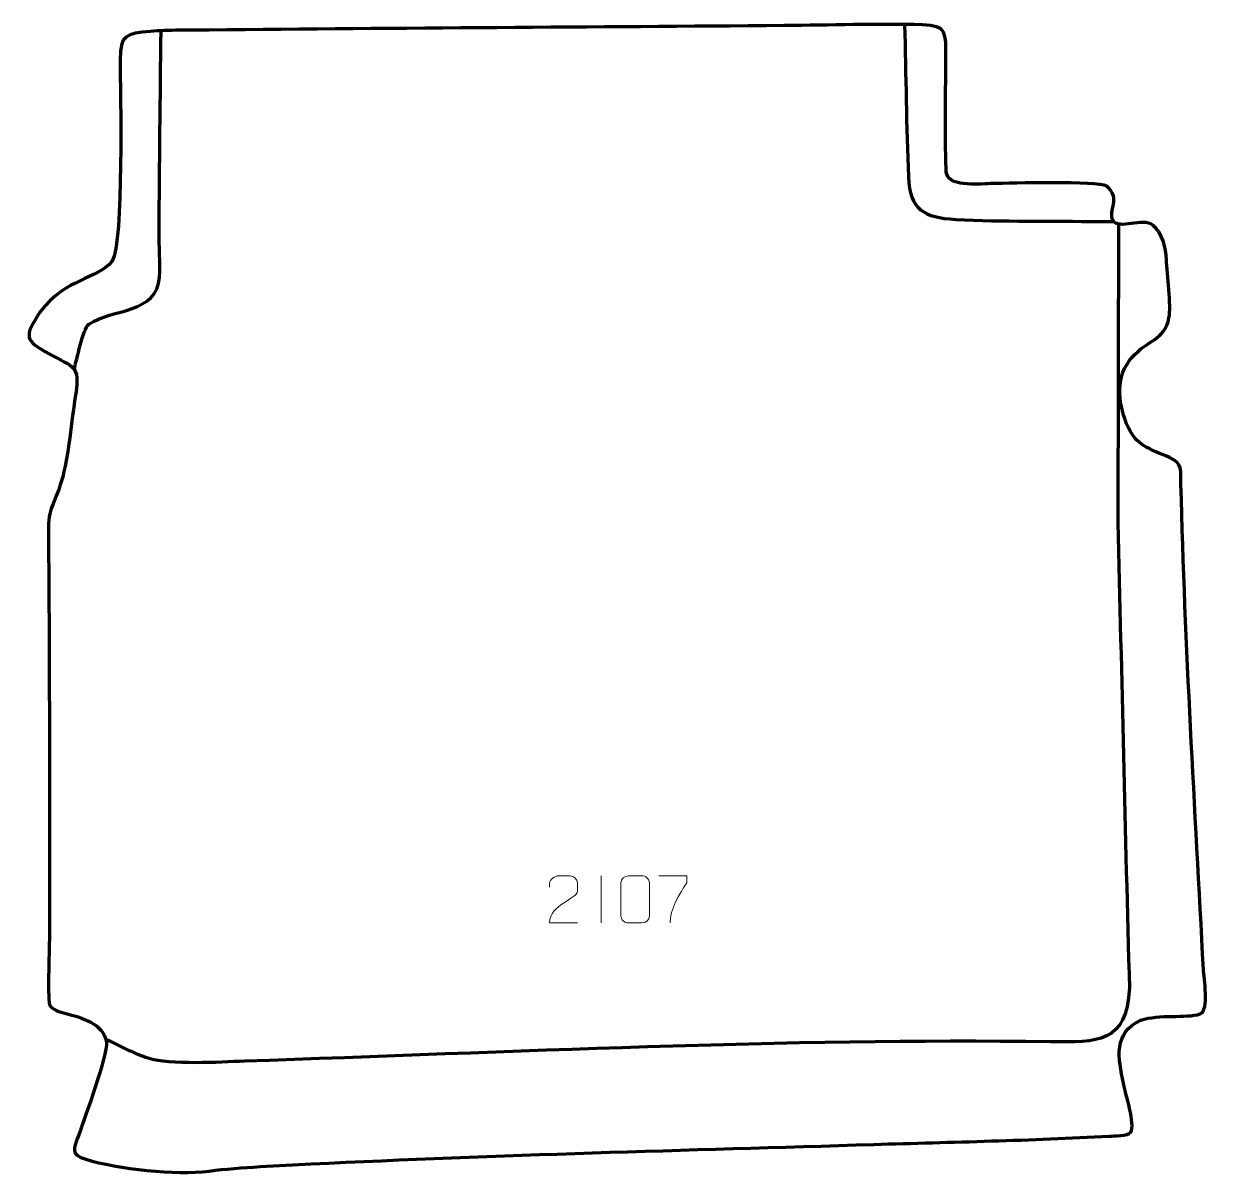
# Model space of a CAD drawing. Header units: millimetres. Extents: x -582 to 46, y 102 to 713.
import ezdxf

# ---------------------------------------------------------------- set-up
doc = ezdxf.new("R2010")
doc.units = ezdxf.units.MM
doc.header["$MEASUREMENT"] = 0
doc.layers.add('layer 1', color=7, linetype='Continuous')
doc.layers.add('layer 2', color=7, linetype='Continuous')

msp = doc.modelspace()

# ---------------------------------------------------------------- linework, layer by layer
at = {"layer": 'layer 1', "color": 142, "lineweight": 158}
for points, knots in [([(-115.148, 712.6395), (-114.4555, 685.8463), (-114.2951, 658.5679), (-113.107, 631.851), (-113.107, 631.851), (-112.3308, 614.3947), (-105.0238, 610.2041), (-88.0187, 609.2969), (-88.0187, 609.2969), (-63.0743, 607.9659), (-36.9036, 608.4138), (-11.8262, 608.1663), (-11.8262, 608.1663), (-11.8262, 608.1663), (-4.2437, 608.107), (-4.2437, 608.107)], [0, 0, 0, 0, 0.2, 0.2, 0.2, 0.2, 0.4, 0.4, 0.4, 0.4, 0.6, 0.6, 0.6, 0.6, 1, 1, 1, 1]), ([(-555.5738, 529.7328), (-554.1968, 534.6519), (-551.0716, 550.8816), (-547.8846, 553.732), (-547.8846, 553.732), (-535.4318, 562.024), (-511.5349, 559.2186), (-510.3538, 578.5964), (-510.3538, 578.5964), (-509.9144, 585.8056), (-510.565, 595.319), (-510.5298, 602.9528), (-510.5298, 602.9528), (-510.3663, 638.424), (-509.8224, 673.8929), (-509.5356, 709.3634)], [0, 0, 0, 0, 0.2, 0.2, 0.2, 0.2, 0.4, 0.4, 0.4, 0.4, 0.6, 0.6, 0.6, 0.6, 1, 1, 1, 1]), ([(-1.8063, 606.7863), (-1.8063, 606.7863), (-2.0364, 448.4901), (-2.0364, 448.4901), (-2.0364, 448.4901), (-0.0585, 366.1327), (1.7543, 283.7572), (4.0757, 201.41), (4.0757, 201.41), (2.6636, 172.3054), (-12.9108, 172.6723), (-37.7334, 173.0091), (-37.7334, 173.0091), (-178.7019, 174.921), (-324.1611, 167.3989), (-465.2612, 162.7132), (-465.2612, 162.7132), (-478.7304, 162.2659), (-504.4223, 160.5916), (-516.3693, 164.305), (-516.3693, 164.305), (-523.3215, 166.4659), (-531.9391, 171.2978), (-538.7882, 174.4105)], [0, 0, 0, 0, 0.14285714, 0.14285714, 0.14285714, 0.14285714, 0.28571429, 0.28571429, 0.28571429, 0.28571429, 0.42857143, 0.42857143, 0.42857143, 0.42857143, 0.57142857, 0.57142857, 0.57142857, 0.57142857, 0.71428571, 0.71428571, 0.71428571, 0.71428571, 1, 1, 1, 1])]:
    msp.add_open_spline(points, degree=3, knots=knots, dxfattribs=at)
at = {"layer": 'layer 1', "color": 250, "lineweight": 9}
for points, knots in [([(-288.6915, 236.0851), (-293.6059, 236.0854), (-298.5203, 236.0854), (-303.4344, 236.0851), (-303.4344, 236.0851), (-303.4344, 246.0174), (-288.7834, 248.6586), (-288.6915, 252.9689), (-288.6915, 252.9689), (-288.6918, 254.393), (-288.6918, 255.8167), (-288.6915, 257.24), (-288.6915, 257.24), (-288.7084, 259.3171), (-290.8312, 261.0419), (-292.5022, 261.0592), (-292.5022, 261.0592), (-294.5754, 261.0588), (-296.6483, 261.0588), (-298.7207, 261.0592), (-298.7207, 261.0592), (-300.5428, 261.0757), (-303.3675, 259.2836), (-303.4344, 257.19), (-303.4344, 257.19), (-303.4344, 257.19), (-303.4344, 255.1352), (-303.4344, 255.1352)], [0, 0, 0, 0, 0.125, 0.125, 0.125, 0.125, 0.25, 0.25, 0.25, 0.25, 0.375, 0.375, 0.375, 0.375, 0.5, 0.5, 0.5, 0.5, 0.625, 0.625, 0.625, 0.625, 0.75, 0.75, 0.75, 0.75, 1, 1, 1, 1]), ([(-261.6436, 261.0715), (-259.2775, 261.0715), (-256.911, 261.0715), (-254.5445, 261.0715), (-254.5445, 261.0715), (-252.564, 261.1071), (-250.538, 259.6128), (-250.5109, 257.1707), (-250.5109, 257.1707), (-250.5113, 251.4133), (-250.5113, 245.6555), (-250.5109, 239.8973), (-250.5109, 239.8973), (-250.653, 237.5697), (-252.3594, 236.0874), (-254.5445, 236.0766), (-254.5445, 236.0766), (-256.9169, 236.077), (-259.2893, 236.077), (-261.6613, 236.0766), (-261.6613, 236.0766), (-263.6198, 235.971), (-265.6262, 237.8589), (-265.6148, 239.8799), (-265.6148, 239.8799), (-265.6144, 245.6605), (-265.6144, 251.4408), (-265.6148, 257.2206), (-265.6148, 257.2206), (-265.6105, 259.3626), (-263.8334, 261.0851), (-261.6436, 261.0715)], [0, 0, 0, 0, 0.11111111, 0.11111111, 0.11111111, 0.11111111, 0.22222222, 0.22222222, 0.22222222, 0.22222222, 0.33333333, 0.33333333, 0.33333333, 0.33333333, 0.44444444, 0.44444444, 0.44444444, 0.44444444, 0.55555556, 0.55555556, 0.55555556, 0.55555556, 0.66666667, 0.66666667, 0.66666667, 0.66666667, 0.77777778, 0.77777778, 0.77777778, 0.77777778, 1, 1, 1, 1]), ([(-245.471, 261.0515), (-245.471, 261.0515), (-230.6549, 261.0515), (-230.6549, 261.0515), (-230.6549, 261.0515), (-230.6552, 259.8019), (-230.6552, 258.5523), (-230.6549, 257.3025), (-230.6549, 257.3025), (-234.6493, 251.3054), (-239.5645, 243.4718), (-239.5645, 236.093)], [0, 0, 0, 0, 0.25, 0.25, 0.25, 0.25, 0.5, 0.5, 0.5, 0.5, 1, 1, 1, 1])]:
    msp.add_open_spline(points, degree=3, knots=knots, dxfattribs=at)
msp.add_open_spline([(-276.0629, 261.0593), (-276.0629, 261.0593), (-276.0629, 236.0852), (-276.0629, 236.0852)], degree=3, dxfattribs=at)
at = {"layer": 'layer 2', "color": 242, "lineweight": 158}
msp.add_open_spline([(-515.1114, 708.9963), (-505.838, 709.8371), (-493.4907, 709.5465), (-483.9159, 709.6518), (-483.9159, 709.6518), (-382.2957, 710.7691), (-280.6212, 711.2145), (-178.9903, 712.0696), (-178.9903, 712.0696), (-154.8496, 712.2809), (-129.8039, 713.0698), (-105.7547, 712.473), (-105.7547, 712.473), (-92.5531, 712.1454), (-93.3027, 708.0642), (-93.2796, 695.5023), (-93.2796, 695.5023), (-93.2806, 687.1822), (-93.9272, 636.4787), (-92.8523, 633.1908), (-92.8523, 633.1908), (-90.5629, 626.1885), (-74.4914, 628.1985), (-68.2889, 628.2852), (-68.2889, 628.2852), (-59.1304, 628.4129), (-12.8529, 629.7881), (-7.9859, 626.8428), (-7.9859, 626.8428), (-0.1416, 620.8966), (-7.3302, 613.6431), (-4.6998, 608.7731), (-4.6998, 608.7731), (-1.7082, 603.2344), (10.8854, 610.628), (16.529, 606.1291), (16.529, 606.1291), (21.6672, 602.033), (23.4102, 594.1344), (23.6623, 587.8607), (23.6623, 587.8607), (24.0403, 580.1495), (26.3446, 563.6522), (25.0636, 557.0241), (25.0636, 557.0241), (22.7493, 545.0559), (13.7515, 545.572), (5.5764, 536.1632), (5.5764, 536.1632), (-3.4494, 525.7752), (-2.0501, 513.0773), (2.5619, 500.8009), (2.5619, 500.8009), (7.8262, 488.7117), (14.6504, 487.6507), (25.401, 482.9831), (25.401, 482.9831), (32.3517, 479.9653), (31.2717, 475.9005), (31.4046, 468.7754), (31.4046, 468.7754), (33.4988, 383.0969), (38.891, 297.0516), (43.3326, 211.4297), (43.3326, 211.4297), (43.6589, 206.9457), (46.4319, 189.7691), (41.6784, 187.7824), (41.6784, 187.7824), (33.7351, 185.3891), (19.9584, 187.877), (10.0847, 184.4652), (10.0847, 184.4652), (-4.6506, 177.8103), (-1.8621, 164.3537), (0.8538, 151.0468), (0.8538, 151.0468), (1.8559, 146.1368), (7.3525, 128.7766), (4.7915, 125.0858), (4.7915, 125.0858), (3.2718, 122.8956), (-4.1666, 123.1503), (-6.661, 123.0114), (-6.661, 123.0114), (-47.9405, 120.7123), (-90.1942, 119.8677), (-131.5582, 118.5959), (-131.5582, 118.5959), (-230.8066, 115.5445), (-330.7398, 113.1489), (-429.8719, 108.2182), (-429.8719, 108.2182), (-447.3021, 107.3512), (-466.6918, 106.622), (-483.968, 104.4792), (-483.968, 104.4792), (-501.7745, 102.2251), (-532.4956, 105.607), (-549.4071, 110.7005), (-549.4071, 110.7005), (-557.793, 113.2262), (-555.7996, 116.3885), (-553.1484, 123.7302), (-553.1484, 123.7302), (-550.2443, 131.9452), (-537.6158, 166.5002), (-538.4602, 172.6479), (-538.4602, 172.6479), (-539.8585, 182.8269), (-552.0145, 185.9502), (-560.0943, 188.1048), (-560.0943, 188.1048), (-563.1743, 188.9261), (-567.0371, 189.6559), (-568.6761, 192.6917), (-568.6761, 192.6917), (-569.8524, 198.25), (-568.6625, 223.116), (-568.6806, 231.0779), (-568.6806, 231.0779), (-568.8349, 301.8864), (-568.491, 372.7279), (-569.2867, 443.53), (-569.2867, 443.53), (-569.4341, 456.6441), (-566.0919, 457.8839), (-562.437, 470.0263), (-562.437, 470.0263), (-558.2483, 484.5446), (-557.3115, 501.7175), (-554.7192, 516.9198), (-554.7192, 516.9198), (-552.5106, 531.8436), (-555.876, 530.9437), (-568.8561, 537.9004), (-568.8561, 537.9004), (-581.889, 545.0744), (-582.3528, 547.1896), (-573.7227, 560.047), (-573.7227, 560.047), (-559.0875, 578.9172), (-544.3723, 576.6543), (-535.5403, 586.9909), (-535.5403, 586.9909), (-529.1471, 597.1545), (-531.1877, 677.5273), (-531.2341, 693.941), (-531.2341, 693.941), (-531.272, 707.3371), (-527.9858, 707.7349), (-515.1114, 708.9963)], degree=3, knots=[0, 0, 0, 0, 0.02564103, 0.02564103, 0.02564103, 0.02564103, 0.05128205, 0.05128205, 0.05128205, 0.05128205, 0.07692308, 0.07692308, 0.07692308, 0.07692308, 0.1025641, 0.1025641, 0.1025641, 0.1025641, 0.12820513, 0.12820513, 0.12820513, 0.12820513, 0.15384615, 0.15384615, 0.15384615, 0.15384615, 0.17948718, 0.17948718, 0.17948718, 0.17948718, 0.20512821, 0.20512821, 0.20512821, 0.20512821, 0.23076923, 0.23076923, 0.23076923, 0.23076923, 0.25641026, 0.25641026, 0.25641026, 0.25641026, 0.28205128, 0.28205128, 0.28205128, 0.28205128, 0.30769231, 0.30769231, 0.30769231, 0.30769231, 0.33333333, 0.33333333, 0.33333333, 0.33333333, 0.35897436, 0.35897436, 0.35897436, 0.35897436, 0.38461538, 0.38461538, 0.38461538, 0.38461538, 0.41025641, 0.41025641, 0.41025641, 0.41025641, 0.43589744, 0.43589744, 0.43589744, 0.43589744, 0.46153846, 0.46153846, 0.46153846, 0.46153846, 0.48717949, 0.48717949, 0.48717949, 0.48717949, 0.51282051, 0.51282051, 0.51282051, 0.51282051, 0.53846154, 0.53846154, 0.53846154, 0.53846154, 0.56410256, 0.56410256, 0.56410256, 0.56410256, 0.58974359, 0.58974359, 0.58974359, 0.58974359, 0.61538462, 0.61538462, 0.61538462, 0.61538462, 0.64102564, 0.64102564, 0.64102564, 0.64102564, 0.66666667, 0.66666667, 0.66666667, 0.66666667, 0.69230769, 0.69230769, 0.69230769, 0.69230769, 0.71794872, 0.71794872, 0.71794872, 0.71794872, 0.74358974, 0.74358974, 0.74358974, 0.74358974, 0.76923077, 0.76923077, 0.76923077, 0.76923077, 0.79487179, 0.79487179, 0.79487179, 0.79487179, 0.82051282, 0.82051282, 0.82051282, 0.82051282, 0.84615385, 0.84615385, 0.84615385, 0.84615385, 0.87179487, 0.87179487, 0.87179487, 0.87179487, 0.8974359, 0.8974359, 0.8974359, 0.8974359, 0.92307692, 0.92307692, 0.92307692, 0.92307692, 0.94871795, 0.94871795, 0.94871795, 0.94871795, 1, 1, 1, 1], dxfattribs=at)

doc.saveas('drawing.dxf')
